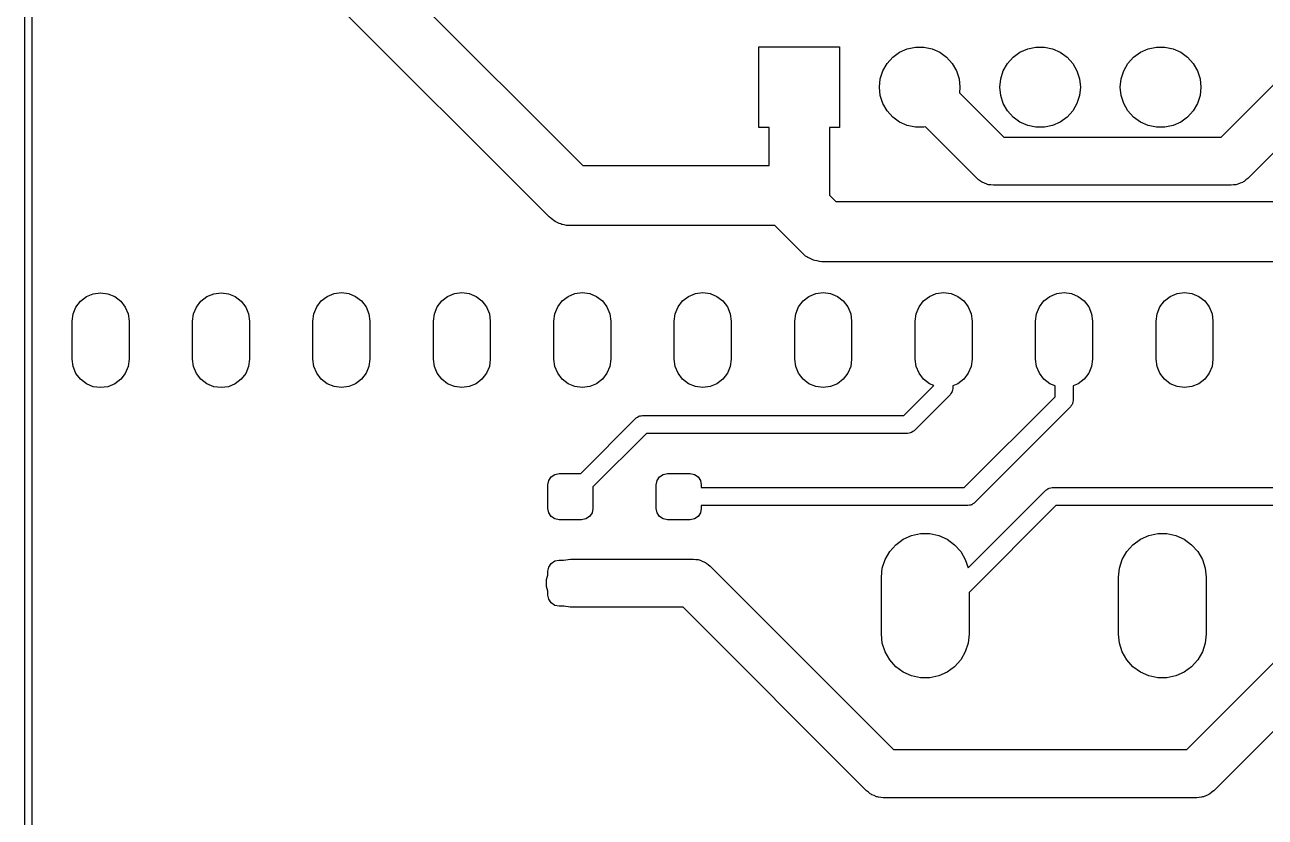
# Model space of a CAD drawing. Extents: x 1 to 4.69, y -4.28 to -0.99.
# Drawn here: x 0.997 to 2.027, y -3.056 to -2.398 of the extents above; entities that cross this region are included whole.
import ezdxf

# ---------------------------------------------------------------- set-up
doc = ezdxf.new("R2010")
doc.units = 0
doc.header["$MEASUREMENT"] = 0
doc.layers.add('BLACK', color=7, linetype='CONTINUOUS')

msp = doc.modelspace()

# ---------------------------------------------------------------- linework, layer by layer
at = {"layer": 'BLACK', "linetype": 'CONTINUOUS'}
for p, q in [((0.99705, -4.273), (0.99705, -1)), ((1.00295, -1.00295), (1.00295, -4.27005)), ((1.26158, -2.31623), (1.46036, -2.515)), ((1.43232, -2.55768), (1.2189, -2.34426)), ((1.60654, -2.48346), (1.60654, -2.41654)), ((1.60654, -2.41654), (1.67346, -2.41654)), ((1.67346, -2.41654), (1.67346, -2.48346)), ((1.72327, -2.42102), (1.72966, -2.41817)), ((1.72966, -2.41817), (1.7365, -2.41672)), ((1.7365, -2.41672), (1.7435, -2.41672)), ((1.7435, -2.41672), (1.75034, -2.41817)), ((1.75034, -2.41817), (1.75673, -2.42102)), ((1.82327, -2.42102), (1.82966, -2.41817)), ((1.82966, -2.41817), (1.8365, -2.41672)), ((1.8365, -2.41672), (1.8435, -2.41672)), ((1.8435, -2.41672), (1.85034, -2.41817)), ((1.85034, -2.41817), (1.85673, -2.42102)), ((1.92327, -2.42102), (1.92966, -2.41817)), ((1.92966, -2.41817), (1.9365, -2.41672)), ((1.9365, -2.41672), (1.9435, -2.41672)), ((1.9435, -2.41672), (1.95034, -2.41817)), ((1.95034, -2.41817), (1.95673, -2.42102)), ((1.71293, -2.43033), (1.71761, -2.42513)), ((1.71761, -2.42513), (1.72327, -2.42102)), ((1.75673, -2.42102), (1.76239, -2.42513)), ((1.76239, -2.42513), (1.76707, -2.43033)), ((1.81293, -2.43033), (1.81761, -2.42513)), ((1.81761, -2.42513), (1.82327, -2.42102)), ((1.85673, -2.42102), (1.86239, -2.42513)), ((1.86239, -2.42513), (1.86707, -2.43033)), ((1.91293, -2.43033), (1.91761, -2.42513)), ((1.91761, -2.42513), (1.92327, -2.42102)), ((1.95673, -2.42102), (1.96239, -2.42513)), ((1.96239, -2.42513), (1.96707, -2.43033)), ((1.70727, -2.44304), (1.70943, -2.43639)), ((1.70943, -2.43639), (1.71293, -2.43033)), ((1.76707, -2.43033), (1.77057, -2.43639)), ((1.77057, -2.43639), (1.77273, -2.44304)), ((1.80727, -2.44304), (1.80943, -2.43639)), ((1.80943, -2.43639), (1.81293, -2.43033)), ((1.86707, -2.43033), (1.87057, -2.43639)), ((1.87057, -2.43639), (1.87273, -2.44304)), ((1.90727, -2.44304), (1.90943, -2.43639)), ((1.90943, -2.43639), (1.91293, -2.43033)), ((1.96707, -2.43033), (1.97057, -2.43639)), ((1.97057, -2.43639), (1.97273, -2.44304)), ((1.99025, -2.49146), (2.04586, -2.43586)), ((1.70654, -2.45), (1.70727, -2.44304)), ((1.70727, -2.45696), (1.70654, -2.45)), ((1.77273, -2.44304), (1.77346, -2.45)), ((1.77346, -2.45), (1.77297, -2.45469)), ((1.80654, -2.45), (1.80727, -2.44304)), ((1.80727, -2.45696), (1.80654, -2.45)), ((1.87273, -2.44304), (1.87346, -2.45)), ((1.87346, -2.45), (1.87273, -2.45696)), ((1.90654, -2.45), (1.90727, -2.44304)), ((1.90727, -2.45696), (1.90654, -2.45)), ((1.97273, -2.44304), (1.97346, -2.45)), ((1.97346, -2.45), (1.97273, -2.45696)), ((1.70943, -2.46361), (1.70727, -2.45696)), ((1.77297, -2.45469), (1.80975, -2.49146)), ((1.80943, -2.46361), (1.80727, -2.45696)), ((1.87273, -2.45696), (1.87057, -2.46361)), ((1.90943, -2.46361), (1.90727, -2.45696)), ((1.97273, -2.45696), (1.97057, -2.46361)), ((1.71293, -2.46967), (1.70943, -2.46361)), ((1.71761, -2.47487), (1.71293, -2.46967)), ((1.81293, -2.46967), (1.80943, -2.46361)), ((1.81761, -2.47487), (1.81293, -2.46967)), ((1.86707, -2.46967), (1.86239, -2.47487)), ((1.87057, -2.46361), (1.86707, -2.46967)), ((1.91293, -2.46967), (1.90943, -2.46361)), ((1.91761, -2.47487), (1.91293, -2.46967)), ((1.96707, -2.46967), (1.96239, -2.47487)), ((1.97057, -2.46361), (1.96707, -2.46967)), ((2.06828, -2.47), (2.01268, -2.52561)), ((1.72327, -2.47898), (1.71761, -2.47487)), ((1.72966, -2.48183), (1.72327, -2.47898)), ((1.82327, -2.47898), (1.81761, -2.47487)), ((1.82966, -2.48183), (1.82327, -2.47898)), ((1.85673, -2.47898), (1.85034, -2.48183)), ((1.86239, -2.47487), (1.85673, -2.47898)), ((1.92327, -2.47898), (1.91761, -2.47487)), ((1.92966, -2.48183), (1.92327, -2.47898)), ((1.95673, -2.47898), (1.95034, -2.48183)), ((1.96239, -2.47487), (1.95673, -2.47898)), ((1.615, -2.48346), (1.60654, -2.48346)), ((1.615, -2.515), (1.615, -2.48346)), ((1.67346, -2.48346), (1.665, -2.48346)), ((1.665, -2.48346), (1.665, -2.53964)), ((1.7365, -2.48328), (1.72966, -2.48183)), ((1.7435, -2.48328), (1.7365, -2.48328)), ((1.74473, -2.48302), (1.7435, -2.48328)), ((1.78732, -2.52561), (1.74473, -2.48302)), ((1.80975, -2.49146), (1.99025, -2.49146)), ((1.8365, -2.48328), (1.82966, -2.48183)), ((1.8435, -2.48328), (1.8365, -2.48328)), ((1.85034, -2.48183), (1.8435, -2.48328)), ((1.9365, -2.48328), (1.92966, -2.48183)), ((1.9435, -2.48328), (1.9365, -2.48328)), ((1.95034, -2.48183), (1.9435, -2.48328)), ((1.46036, -2.515), (1.615, -2.515)), ((1.78895, -2.52683), (1.78732, -2.52561)), ((1.79048, -2.52818), (1.78895, -2.52683)), ((1.79121, -2.52852), (1.79048, -2.52818)), ((1.79186, -2.52901), (1.79121, -2.52852)), ((1.79377, -2.52972), (1.79186, -2.52901)), ((1.79562, -2.53059), (1.79377, -2.52972)), ((1.79641, -2.53071), (1.79562, -2.53059)), ((1.79717, -2.531), (1.79641, -2.53071)), ((1.7992, -2.53115), (1.79717, -2.531)), ((1.80122, -2.53146), (1.7992, -2.53115)), ((1.80146, -2.53146), (1.80122, -2.53146)), ((1.99854, -2.53146), (1.80146, -2.53146)), ((2.00056, -2.53118), (1.99854, -2.53146)), ((2.00259, -2.53105), (2.00056, -2.53118)), ((2.00335, -2.53078), (2.00259, -2.53105)), ((2.00415, -2.53066), (2.00335, -2.53078)), ((2.00601, -2.52982), (2.00415, -2.53066)), ((2.00792, -2.52912), (2.00601, -2.52982)), ((2.00858, -2.52865), (2.00792, -2.52912)), ((2.00931, -2.52831), (2.00858, -2.52865)), ((2.01086, -2.52698), (2.00931, -2.52831)), ((2.0125, -2.52578), (2.01086, -2.52698)), ((2.01268, -2.52561), (2.0125, -2.52578)), ((1.665, -2.53964), (1.67036, -2.545)), ((1.67036, -2.545), (2.095, -2.545)), ((1.43387, -2.55888), (1.43232, -2.55768)), ((1.43531, -2.56023), (1.43387, -2.55888)), ((1.43634, -2.56079), (1.43531, -2.56023)), ((1.43727, -2.56152), (1.43634, -2.56079)), ((1.43908, -2.5623), (1.43727, -2.56152)), ((1.4408, -2.56324), (1.43908, -2.5623)), ((1.44194, -2.56354), (1.4408, -2.56324)), ((1.44303, -2.56401), (1.44194, -2.56354)), ((1.44496, -2.56431), (1.44303, -2.56401)), ((1.44687, -2.5648), (1.44496, -2.56431)), ((1.44883, -2.56493), (1.44687, -2.5648)), ((1.44921, -2.56499), (1.44883, -2.56493)), ((1.44945, -2.56497), (1.44921, -2.56499)), ((1.45, -2.565), (1.44945, -2.56497)), ((1.61964, -2.565), (1.45, -2.565)), ((1.64232, -2.58768), (1.61964, -2.565)), ((1.64387, -2.58888), (1.64232, -2.58768)), ((1.64531, -2.59023), (1.64387, -2.58888)), ((1.64634, -2.59079), (1.64531, -2.59023)), ((1.64727, -2.59152), (1.64634, -2.59079)), ((1.64908, -2.5923), (1.64727, -2.59152)), ((1.6508, -2.59324), (1.64908, -2.5923)), ((1.65194, -2.59354), (1.6508, -2.59324)), ((1.65303, -2.59401), (1.65194, -2.59354)), ((1.65496, -2.59431), (1.65303, -2.59401)), ((1.65687, -2.5948), (1.65496, -2.59431)), ((1.65883, -2.59493), (1.65687, -2.5948)), ((1.65921, -2.59499), (1.65883, -2.59493)), ((1.65945, -2.59497), (1.65921, -2.59499)), ((1.66, -2.595), (1.65945, -2.59497)), ((2.23489, -2.595), (1.66, -2.595)), ((1.0433, -2.62769), (1.04819, -2.62394)), ((1.04819, -2.62394), (1.05389, -2.62158)), ((1.05389, -2.62158), (1.06, -2.62077)), ((1.06, -2.62077), (1.06611, -2.62158)), ((1.06611, -2.62158), (1.07181, -2.62394)), ((1.07181, -2.62394), (1.0767, -2.62769)), ((1.1433, -2.62769), (1.14819, -2.62394)), ((1.14819, -2.62394), (1.15389, -2.62158)), ((1.15389, -2.62158), (1.16, -2.62077)), ((1.16, -2.62077), (1.16611, -2.62158)), ((1.16611, -2.62158), (1.17181, -2.62394)), ((1.17181, -2.62394), (1.1767, -2.62769)), ((1.24319, -2.62755), (1.24808, -2.62379)), ((1.24808, -2.62379), (1.25378, -2.62143)), ((1.25378, -2.62143), (1.25989, -2.62063)), ((1.25989, -2.62063), (1.26601, -2.62143)), ((1.26601, -2.62143), (1.2717, -2.62379)), ((1.2717, -2.62379), (1.2766, -2.62755)), ((1.34319, -2.62755), (1.34808, -2.62379)), ((1.34808, -2.62379), (1.35378, -2.62143)), ((1.35378, -2.62143), (1.35989, -2.62063)), ((1.35989, -2.62063), (1.36601, -2.62143)), ((1.36601, -2.62143), (1.3717, -2.62379)), ((1.3717, -2.62379), (1.3766, -2.62755)), ((1.44319, -2.62755), (1.44808, -2.62379)), ((1.44808, -2.62379), (1.45378, -2.62143)), ((1.45378, -2.62143), (1.45989, -2.62063)), ((1.45989, -2.62063), (1.46601, -2.62143)), ((1.46601, -2.62143), (1.4717, -2.62379)), ((1.4717, -2.62379), (1.4766, -2.62755)), ((1.54319, -2.62755), (1.54808, -2.62379)), ((1.54808, -2.62379), (1.55378, -2.62143)), ((1.55378, -2.62143), (1.55989, -2.62063)), ((1.55989, -2.62063), (1.56601, -2.62143)), ((1.56601, -2.62143), (1.5717, -2.62379)), ((1.5717, -2.62379), (1.5766, -2.62755)), ((1.64319, -2.62755), (1.64808, -2.62379)), ((1.64808, -2.62379), (1.65378, -2.62143)), ((1.65378, -2.62143), (1.65989, -2.62063)), ((1.65989, -2.62063), (1.66601, -2.62143)), ((1.66601, -2.62143), (1.6717, -2.62379)), ((1.6717, -2.62379), (1.6766, -2.62755)), ((1.74319, -2.62755), (1.74808, -2.62379)), ((1.74808, -2.62379), (1.75378, -2.62143)), ((1.75378, -2.62143), (1.75989, -2.62063)), ((1.75989, -2.62063), (1.76601, -2.62143)), ((1.76601, -2.62143), (1.7717, -2.62379)), ((1.7717, -2.62379), (1.7766, -2.62755)), ((1.84319, -2.62755), (1.84808, -2.62379)), ((1.84808, -2.62379), (1.85378, -2.62143)), ((1.85378, -2.62143), (1.85989, -2.62063)), ((1.85989, -2.62063), (1.86601, -2.62143)), ((1.86601, -2.62143), (1.8717, -2.62379)), ((1.8717, -2.62379), (1.8766, -2.62755)), ((1.94319, -2.62755), (1.94808, -2.62379)), ((1.94808, -2.62379), (1.95378, -2.62143)), ((1.95378, -2.62143), (1.95989, -2.62063)), ((1.95989, -2.62063), (1.96601, -2.62143)), ((1.96601, -2.62143), (1.9717, -2.62379)), ((1.9717, -2.62379), (1.9766, -2.62755)), ((1.03718, -2.63828), (1.03954, -2.63259)), ((1.03954, -2.63259), (1.0433, -2.62769)), ((1.0767, -2.62769), (1.08046, -2.63259)), ((1.08046, -2.63259), (1.08282, -2.63828)), ((1.13718, -2.63828), (1.13954, -2.63259)), ((1.13954, -2.63259), (1.1433, -2.62769)), ((1.1767, -2.62769), (1.18046, -2.63259)), ((1.18046, -2.63259), (1.18282, -2.63828)), ((1.23708, -2.63814), (1.23944, -2.63244)), ((1.23944, -2.63244), (1.24319, -2.62755)), ((1.2766, -2.62755), (1.28035, -2.63244)), ((1.28035, -2.63244), (1.28271, -2.63814)), ((1.33708, -2.63814), (1.33944, -2.63244)), ((1.33944, -2.63244), (1.34319, -2.62755)), ((1.3766, -2.62755), (1.38035, -2.63244)), ((1.38035, -2.63244), (1.38271, -2.63814)), ((1.43708, -2.63814), (1.43944, -2.63244)), ((1.43944, -2.63244), (1.44319, -2.62755)), ((1.4766, -2.62755), (1.48035, -2.63244)), ((1.48035, -2.63244), (1.48271, -2.63814)), ((1.53708, -2.63814), (1.53944, -2.63244)), ((1.53944, -2.63244), (1.54319, -2.62755)), ((1.5766, -2.62755), (1.58035, -2.63244)), ((1.58035, -2.63244), (1.58271, -2.63814)), ((1.63708, -2.63814), (1.63944, -2.63244)), ((1.63944, -2.63244), (1.64319, -2.62755)), ((1.6766, -2.62755), (1.68035, -2.63244)), ((1.68035, -2.63244), (1.68271, -2.63814)), ((1.73708, -2.63814), (1.73944, -2.63244)), ((1.73944, -2.63244), (1.74319, -2.62755)), ((1.7766, -2.62755), (1.78035, -2.63244)), ((1.78035, -2.63244), (1.78271, -2.63814)), ((1.83708, -2.63814), (1.83944, -2.63244)), ((1.83944, -2.63244), (1.84319, -2.62755)), ((1.8766, -2.62755), (1.88035, -2.63244)), ((1.88035, -2.63244), (1.88271, -2.63814)), ((1.93708, -2.63814), (1.93944, -2.63244)), ((1.93944, -2.63244), (1.94319, -2.62755)), ((1.9766, -2.62755), (1.98035, -2.63244)), ((1.98035, -2.63244), (1.98271, -2.63814)), ((1.03638, -2.6444), (1.03718, -2.63828)), ((1.03638, -2.67589), (1.03638, -2.6444)), ((1.08282, -2.63828), (1.08362, -2.6444)), ((1.08362, -2.6444), (1.08362, -2.67589)), ((1.13638, -2.6444), (1.13718, -2.63828)), ((1.13638, -2.67589), (1.13638, -2.6444)), ((1.18282, -2.63828), (1.18362, -2.6444)), ((1.18362, -2.6444), (1.18362, -2.67589)), ((1.23627, -2.64425), (1.23708, -2.63814)), ((1.23627, -2.67575), (1.23627, -2.64425)), ((1.28271, -2.63814), (1.28351, -2.64425)), ((1.28351, -2.64425), (1.28351, -2.67575)), ((1.33627, -2.64425), (1.33708, -2.63814)), ((1.33627, -2.67575), (1.33627, -2.64425)), ((1.38271, -2.63814), (1.38351, -2.64425)), ((1.38351, -2.64425), (1.38351, -2.67575)), ((1.43627, -2.64425), (1.43708, -2.63814)), ((1.43627, -2.67575), (1.43627, -2.64425)), ((1.48271, -2.63814), (1.48351, -2.64425)), ((1.48351, -2.64425), (1.48351, -2.67575)), ((1.53627, -2.64425), (1.53708, -2.63814)), ((1.53627, -2.67575), (1.53627, -2.64425)), ((1.58271, -2.63814), (1.58351, -2.64425)), ((1.58351, -2.64425), (1.58351, -2.67575)), ((1.63627, -2.64425), (1.63708, -2.63814)), ((1.63627, -2.67575), (1.63627, -2.64425)), ((1.68271, -2.63814), (1.68351, -2.64425)), ((1.68351, -2.64425), (1.68351, -2.67575)), ((1.73627, -2.64425), (1.73708, -2.63814)), ((1.73627, -2.67575), (1.73627, -2.64425)), ((1.78271, -2.63814), (1.78351, -2.64425)), ((1.78351, -2.64425), (1.78351, -2.67575)), ((1.83627, -2.64425), (1.83708, -2.63814)), ((1.83627, -2.67575), (1.83627, -2.64425)), ((1.88271, -2.63814), (1.88351, -2.64425)), ((1.88351, -2.64425), (1.88351, -2.67575)), ((1.93627, -2.64425), (1.93708, -2.63814)), ((1.93627, -2.67575), (1.93627, -2.64425)), ((1.98271, -2.63814), (1.98351, -2.64425)), ((1.98351, -2.64425), (1.98351, -2.67575)), ((1.03718, -2.68201), (1.03638, -2.67589)), ((1.08362, -2.67589), (1.08282, -2.68201)), ((1.13718, -2.68201), (1.13638, -2.67589)), ((1.18362, -2.67589), (1.18282, -2.68201)), ((1.23708, -2.68186), (1.23627, -2.67575)), ((1.28351, -2.67575), (1.28271, -2.68186)), ((1.33708, -2.68186), (1.33627, -2.67575)), ((1.38351, -2.67575), (1.38271, -2.68186)), ((1.43708, -2.68186), (1.43627, -2.67575)), ((1.48351, -2.67575), (1.48271, -2.68186)), ((1.53708, -2.68186), (1.53627, -2.67575)), ((1.58351, -2.67575), (1.58271, -2.68186)), ((1.63708, -2.68186), (1.63627, -2.67575)), ((1.68351, -2.67575), (1.68271, -2.68186)), ((1.73708, -2.68186), (1.73627, -2.67575)), ((1.78351, -2.67575), (1.78271, -2.68186)), ((1.83708, -2.68186), (1.83627, -2.67575)), ((1.88351, -2.67575), (1.88271, -2.68186)), ((1.93708, -2.68186), (1.93627, -2.67575)), ((1.98351, -2.67575), (1.98271, -2.68186)), ((1.03954, -2.6877), (1.03718, -2.68201)), ((1.0433, -2.6926), (1.03954, -2.6877)), ((1.08046, -2.6877), (1.0767, -2.6926)), ((1.08282, -2.68201), (1.08046, -2.6877)), ((1.13954, -2.6877), (1.13718, -2.68201)), ((1.1433, -2.6926), (1.13954, -2.6877)), ((1.18046, -2.6877), (1.1767, -2.6926)), ((1.18282, -2.68201), (1.18046, -2.6877)), ((1.23944, -2.68756), (1.23708, -2.68186)), ((1.24319, -2.69245), (1.23944, -2.68756)), ((1.28035, -2.68756), (1.2766, -2.69245)), ((1.28271, -2.68186), (1.28035, -2.68756)), ((1.33944, -2.68756), (1.33708, -2.68186)), ((1.34319, -2.69245), (1.33944, -2.68756)), ((1.38035, -2.68756), (1.3766, -2.69245)), ((1.38271, -2.68186), (1.38035, -2.68756)), ((1.43944, -2.68756), (1.43708, -2.68186)), ((1.44319, -2.69245), (1.43944, -2.68756)), ((1.48035, -2.68756), (1.4766, -2.69245)), ((1.48271, -2.68186), (1.48035, -2.68756)), ((1.53944, -2.68756), (1.53708, -2.68186)), ((1.54319, -2.69245), (1.53944, -2.68756)), ((1.58035, -2.68756), (1.5766, -2.69245)), ((1.58271, -2.68186), (1.58035, -2.68756)), ((1.63944, -2.68756), (1.63708, -2.68186)), ((1.64319, -2.69245), (1.63944, -2.68756)), ((1.68035, -2.68756), (1.6766, -2.69245)), ((1.68271, -2.68186), (1.68035, -2.68756)), ((1.73944, -2.68756), (1.73708, -2.68186)), ((1.74319, -2.69245), (1.73944, -2.68756)), ((1.78035, -2.68756), (1.7766, -2.69245)), ((1.78271, -2.68186), (1.78035, -2.68756)), ((1.83944, -2.68756), (1.83708, -2.68186)), ((1.84319, -2.69245), (1.83944, -2.68756)), ((1.88035, -2.68756), (1.8766, -2.69245)), ((1.88271, -2.68186), (1.88035, -2.68756)), ((1.93944, -2.68756), (1.93708, -2.68186)), ((1.94319, -2.69245), (1.93944, -2.68756)), ((1.98035, -2.68756), (1.9766, -2.69245)), ((1.98271, -2.68186), (1.98035, -2.68756)), ((1.04819, -2.69635), (1.0433, -2.6926)), ((1.05389, -2.69871), (1.04819, -2.69635)), ((1.07181, -2.69635), (1.06611, -2.69871)), ((1.0767, -2.6926), (1.07181, -2.69635)), ((1.14819, -2.69635), (1.1433, -2.6926)), ((1.15389, -2.69871), (1.14819, -2.69635)), ((1.17181, -2.69635), (1.16611, -2.69871)), ((1.1767, -2.6926), (1.17181, -2.69635)), ((1.24808, -2.69621), (1.24319, -2.69245)), ((1.25378, -2.69857), (1.24808, -2.69621)), ((1.2717, -2.69621), (1.26601, -2.69857)), ((1.2766, -2.69245), (1.2717, -2.69621)), ((1.34808, -2.69621), (1.34319, -2.69245)), ((1.35378, -2.69857), (1.34808, -2.69621)), ((1.3717, -2.69621), (1.36601, -2.69857)), ((1.3766, -2.69245), (1.3717, -2.69621)), ((1.44808, -2.69621), (1.44319, -2.69245)), ((1.45378, -2.69857), (1.44808, -2.69621)), ((1.4717, -2.69621), (1.46601, -2.69857)), ((1.4766, -2.69245), (1.4717, -2.69621)), ((1.54808, -2.69621), (1.54319, -2.69245)), ((1.55378, -2.69857), (1.54808, -2.69621)), ((1.5717, -2.69621), (1.56601, -2.69857)), ((1.5766, -2.69245), (1.5717, -2.69621)), ((1.64808, -2.69621), (1.64319, -2.69245)), ((1.65378, -2.69857), (1.64808, -2.69621)), ((1.6717, -2.69621), (1.66601, -2.69857)), ((1.6766, -2.69245), (1.6717, -2.69621)), ((1.72689, -2.7225), (1.75169, -2.6977)), ((1.74808, -2.69621), (1.74319, -2.69245)), ((1.75169, -2.6977), (1.74808, -2.69621)), ((1.7717, -2.69621), (1.76739, -2.69799)), ((1.76739, -2.69799), (1.76739, -2.70012)), ((1.7766, -2.69245), (1.7717, -2.69621)), ((1.84808, -2.69621), (1.84319, -2.69245)), ((1.85239, -2.69799), (1.84808, -2.69621)), ((1.85239, -2.707), (1.85239, -2.69799)), ((1.8717, -2.69621), (1.86739, -2.69799)), ((1.86739, -2.69799), (1.86739, -2.71012)), ((1.8766, -2.69245), (1.8717, -2.69621)), ((1.94808, -2.69621), (1.94319, -2.69245)), ((1.95378, -2.69857), (1.94808, -2.69621)), ((1.9717, -2.69621), (1.96601, -2.69857)), ((1.9766, -2.69245), (1.9717, -2.69621)), ((1.06, -2.69951), (1.05389, -2.69871)), ((1.06611, -2.69871), (1.06, -2.69951)), ((1.16, -2.69951), (1.15389, -2.69871)), ((1.16611, -2.69871), (1.16, -2.69951)), ((1.25989, -2.69937), (1.25378, -2.69857)), ((1.26601, -2.69857), (1.25989, -2.69937)), ((1.35989, -2.69937), (1.35378, -2.69857)), ((1.36601, -2.69857), (1.35989, -2.69937)), ((1.45989, -2.69937), (1.45378, -2.69857)), ((1.46601, -2.69857), (1.45989, -2.69937)), ((1.55989, -2.69937), (1.55378, -2.69857)), ((1.56601, -2.69857), (1.55989, -2.69937)), ((1.65989, -2.69937), (1.65378, -2.69857)), ((1.66601, -2.69857), (1.65989, -2.69937)), ((1.7652, -2.70541), (1.73529, -2.73531)), ((1.76586, -2.70435), (1.7652, -2.70541)), ((1.76665, -2.70337), (1.76586, -2.70435)), ((1.76674, -2.70295), (1.76665, -2.70337)), ((1.76697, -2.70259), (1.76674, -2.70295)), ((1.76711, -2.70134), (1.76697, -2.70259)), ((1.76739, -2.70012), (1.76711, -2.70134)), ((1.77689, -2.7825), (1.85239, -2.707)), ((1.95989, -2.69937), (1.95378, -2.69857)), ((1.96601, -2.69857), (1.95989, -2.69937)), ((1.8652, -2.71541), (1.78529, -2.79531)), ((1.86586, -2.71435), (1.8652, -2.71541)), ((1.86665, -2.71337), (1.86586, -2.71435)), ((1.86674, -2.71295), (1.86665, -2.71337)), ((1.86697, -2.71259), (1.86674, -2.71295)), ((1.86711, -2.71134), (1.86697, -2.71259)), ((1.86739, -2.71012), (1.86711, -2.71134)), ((1.45859, -2.77081), (1.50471, -2.72469)), ((1.50471, -2.72469), (1.50577, -2.72402)), ((1.50577, -2.72402), (1.50675, -2.72324)), ((1.50675, -2.72324), (1.50717, -2.72315)), ((1.50717, -2.72315), (1.50753, -2.72292)), ((1.50753, -2.72292), (1.50878, -2.72278)), ((1.50878, -2.72278), (1.51, -2.7225)), ((1.51, -2.7225), (1.72689, -2.7225)), ((1.51311, -2.7375), (1.4687, -2.78191)), ((1.73, -2.7375), (1.51311, -2.7375)), ((1.73122, -2.73722), (1.73, -2.7375)), ((1.73247, -2.73708), (1.73122, -2.73722)), ((1.73283, -2.73685), (1.73247, -2.73708)), ((1.73325, -2.73676), (1.73283, -2.73685)), ((1.73423, -2.73598), (1.73325, -2.73676)), ((1.73529, -2.73531), (1.73423, -2.73598)), ((1.4313, -2.78016), (1.43201, -2.77658)), ((1.4313, -2.79984), (1.4313, -2.78016)), ((1.43201, -2.77658), (1.43404, -2.77355)), ((1.43404, -2.77355), (1.43707, -2.77152)), ((1.43707, -2.77152), (1.44065, -2.77081)), ((1.44065, -2.77081), (1.45859, -2.77081)), ((1.5213, -2.78016), (1.52201, -2.77658)), ((1.5213, -2.79984), (1.5213, -2.78016)), ((1.52201, -2.77658), (1.52404, -2.77355)), ((1.52404, -2.77355), (1.52707, -2.77152)), ((1.52707, -2.77152), (1.53065, -2.77081)), ((1.53065, -2.77081), (1.54935, -2.77081)), ((1.54935, -2.77081), (1.55293, -2.77152)), ((1.55293, -2.77152), (1.55596, -2.77355)), ((1.55596, -2.77355), (1.55799, -2.77658)), ((1.55799, -2.77658), (1.5587, -2.78016)), ((1.5587, -2.78016), (1.5587, -2.7825)), ((1.4687, -2.78191), (1.4687, -2.79984)), ((1.5587, -2.7825), (1.77689, -2.7825)), ((1.78015, -2.84924), (1.84471, -2.78469)), ((1.84471, -2.78469), (1.84577, -2.78402)), ((1.84577, -2.78402), (1.84675, -2.78324)), ((1.84675, -2.78324), (1.84717, -2.78315)), ((1.84717, -2.78315), (1.84753, -2.78292)), ((1.84753, -2.78292), (1.84878, -2.78278)), ((1.84878, -2.78278), (1.85, -2.7825)), ((1.85, -2.7825), (2.05239, -2.7825)), ((1.43201, -2.80342), (1.4313, -2.79984)), ((1.4687, -2.79984), (1.46799, -2.80342)), ((1.52201, -2.80342), (1.5213, -2.79984)), ((1.5587, -2.79984), (1.55799, -2.80342)), ((1.78, -2.7975), (1.5587, -2.7975)), ((1.5587, -2.7975), (1.5587, -2.79984)), ((1.78122, -2.79722), (1.78, -2.7975)), ((1.85311, -2.7975), (1.78099, -2.86961)), ((1.78247, -2.79708), (1.78122, -2.79722)), ((1.78283, -2.79685), (1.78247, -2.79708)), ((1.78325, -2.79676), (1.78283, -2.79685)), ((1.78423, -2.79598), (1.78325, -2.79676)), ((1.78529, -2.79531), (1.78423, -2.79598)), ((2.1413, -2.7975), (1.85311, -2.7975)), ((1.43404, -2.80645), (1.43201, -2.80342)), ((1.43707, -2.80848), (1.43404, -2.80645)), ((1.44065, -2.80919), (1.43707, -2.80848)), ((1.45935, -2.80919), (1.44065, -2.80919)), ((1.46293, -2.80848), (1.45935, -2.80919)), ((1.46596, -2.80645), (1.46293, -2.80848)), ((1.46799, -2.80342), (1.46596, -2.80645)), ((1.52404, -2.80645), (1.52201, -2.80342)), ((1.52707, -2.80848), (1.52404, -2.80645)), ((1.53065, -2.80919), (1.52707, -2.80848)), ((1.54935, -2.80919), (1.53065, -2.80919)), ((1.55293, -2.80848), (1.54935, -2.80919)), ((1.55596, -2.80645), (1.55293, -2.80848)), ((1.55799, -2.80342), (1.55596, -2.80645)), ((1.73332, -2.82233), (1.74077, -2.82074)), ((1.74077, -2.82074), (1.74838, -2.82074)), ((1.74838, -2.82074), (1.75583, -2.82233)), ((1.93017, -2.82233), (1.93762, -2.82074)), ((1.93762, -2.82074), (1.94523, -2.82074)), ((1.94523, -2.82074), (1.95268, -2.82233)), ((1.71511, -2.83556), (1.72021, -2.8299)), ((1.72021, -2.8299), (1.72637, -2.82542)), ((1.72637, -2.82542), (1.73332, -2.82233)), ((1.75583, -2.82233), (1.76278, -2.82542)), ((1.76278, -2.82542), (1.76894, -2.8299)), ((1.76894, -2.8299), (1.77404, -2.83556)), ((1.91196, -2.83556), (1.91706, -2.8299)), ((1.91706, -2.8299), (1.92322, -2.82542)), ((1.92322, -2.82542), (1.93017, -2.82233)), ((1.95268, -2.82233), (1.95963, -2.82542)), ((1.95963, -2.82542), (1.96579, -2.8299)), ((1.96579, -2.8299), (1.97089, -2.83556)), ((1.44439, -2.84265), (1.45, -2.84185)), ((1.45, -2.84185), (1.55185, -2.84185)), ((1.55185, -2.84185), (1.55209, -2.84185)), ((1.55209, -2.84185), (1.55411, -2.84217)), ((1.55411, -2.84217), (1.55615, -2.84232)), ((1.70895, -2.84939), (1.71131, -2.84215)), ((1.71131, -2.84215), (1.71511, -2.83556)), ((1.77404, -2.83556), (1.77784, -2.84215)), ((1.77784, -2.84215), (1.78015, -2.84924)), ((1.9058, -2.84939), (1.90816, -2.84215)), ((1.90816, -2.84215), (1.91196, -2.83556)), ((1.97089, -2.83556), (1.97469, -2.84215)), ((1.97469, -2.84215), (1.97705, -2.84939)), ((1.4313, -2.85201), (1.43201, -2.84843)), ((1.4313, -2.85528), (1.4313, -2.85201)), ((1.43201, -2.84843), (1.43404, -2.8454)), ((1.43404, -2.8454), (1.43707, -2.84337)), ((1.43707, -2.84337), (1.44065, -2.84266)), ((1.44065, -2.84266), (1.44438, -2.84266)), ((1.44438, -2.84266), (1.44439, -2.84265)), ((1.55615, -2.84232), (1.5569, -2.8426)), ((1.5569, -2.8426), (1.5577, -2.84272)), ((1.5577, -2.84272), (1.55954, -2.84359)), ((1.55954, -2.84359), (1.56145, -2.84431)), ((1.56145, -2.84431), (1.5621, -2.84479)), ((1.5621, -2.84479), (1.56283, -2.84513)), ((1.56283, -2.84513), (1.56436, -2.84648)), ((1.56436, -2.84648), (1.56599, -2.84771)), ((1.56599, -2.84771), (1.71828, -3)), ((1.70816, -2.85696), (1.70895, -2.84939)), ((1.90501, -2.85696), (1.9058, -2.84939)), ((1.96172, -3), (2.11401, -2.84771)), ((1.97705, -2.84939), (1.97784, -2.85696)), ((1.43019, -2.86456), (1.43022, -2.85889)), ((1.43022, -2.85889), (1.4313, -2.85528)), ((1.70816, -2.90413), (1.70816, -2.85696)), ((1.90501, -2.90413), (1.90501, -2.85696)), ((1.97784, -2.85696), (1.97784, -2.90413)), ((1.4313, -2.86846), (1.43019, -2.86456)), ((1.4313, -2.87169), (1.4313, -2.86846)), ((1.43201, -2.87527), (1.4313, -2.87169)), ((1.78099, -2.86961), (1.78099, -2.90413)), ((1.43404, -2.8783), (1.43201, -2.87527)), ((1.43707, -2.88033), (1.43404, -2.8783)), ((1.44065, -2.88104), (1.43707, -2.88033)), ((1.44458, -2.88104), (1.44065, -2.88104)), ((1.44976, -2.88185), (1.44458, -2.88104)), ((1.45, -2.88185), (1.44976, -2.88185)), ((1.54357, -2.88185), (1.45, -2.88185)), ((1.69586, -3.03414), (1.54357, -2.88185)), ((2.13643, -2.88185), (1.98414, -3.03414)), ((1.70895, -2.9117), (1.70816, -2.90413)), ((1.71131, -2.91894), (1.70895, -2.9117)), ((1.7802, -2.9117), (1.77784, -2.91894)), ((1.78099, -2.90413), (1.7802, -2.9117)), ((1.9058, -2.9117), (1.90501, -2.90413)), ((1.90816, -2.91894), (1.9058, -2.9117)), ((1.97705, -2.9117), (1.97469, -2.91894)), ((1.97784, -2.90413), (1.97705, -2.9117)), ((1.71511, -2.92553), (1.71131, -2.91894)), ((1.77784, -2.91894), (1.77404, -2.92553)), ((1.91196, -2.92553), (1.90816, -2.91894)), ((1.97469, -2.91894), (1.97089, -2.92553)), ((1.72021, -2.93119), (1.71511, -2.92553)), ((1.72637, -2.93566), (1.72021, -2.93119)), ((1.76894, -2.93119), (1.76278, -2.93566)), ((1.77404, -2.92553), (1.76894, -2.93119)), ((1.91706, -2.93119), (1.91196, -2.92553)), ((1.92322, -2.93566), (1.91706, -2.93119)), ((1.96579, -2.93119), (1.95963, -2.93566)), ((1.97089, -2.92553), (1.96579, -2.93119)), ((1.73332, -2.93876), (1.72637, -2.93566)), ((1.74077, -2.94034), (1.73332, -2.93876)), ((1.74838, -2.94034), (1.74077, -2.94034)), ((1.75583, -2.93876), (1.74838, -2.94034)), ((1.76278, -2.93566), (1.75583, -2.93876)), ((1.93017, -2.93876), (1.92322, -2.93566)), ((1.93762, -2.94034), (1.93017, -2.93876)), ((1.94523, -2.94034), (1.93762, -2.94034)), ((1.95268, -2.93876), (1.94523, -2.94034)), ((1.95963, -2.93566), (1.95268, -2.93876)), ((1.71828, -3), (1.96172, -3)), ((1.69749, -3.03537), (1.69586, -3.03414)), ((1.69902, -3.03672), (1.69749, -3.03537)), ((1.69975, -3.03706), (1.69902, -3.03672)), ((1.7004, -3.03754), (1.69975, -3.03706)), ((1.70231, -3.03826), (1.7004, -3.03754)), ((1.97939, -3.03766), (1.97747, -3.03835)), ((1.98004, -3.03718), (1.97939, -3.03766)), ((1.98078, -3.03685), (1.98004, -3.03718)), ((1.98232, -3.03552), (1.98078, -3.03685)), ((1.98397, -3.03431), (1.98232, -3.03552)), ((1.98414, -3.03414), (1.98397, -3.03431)), ((1.70415, -3.03913), (1.70231, -3.03826)), ((1.70495, -3.03925), (1.70415, -3.03913)), ((1.70571, -3.03953), (1.70495, -3.03925)), ((1.70774, -3.03968), (1.70571, -3.03953)), ((1.70976, -3.04), (1.70774, -3.03968)), ((1.71, -3.04), (1.70976, -3.04)), ((1.97, -3.04), (1.71, -3.04)), ((1.97202, -3.03971), (1.97, -3.04)), ((1.97406, -3.03958), (1.97202, -3.03971)), ((1.97481, -3.03931), (1.97406, -3.03958)), ((1.97561, -3.0392), (1.97481, -3.03931)), ((1.97747, -3.03835), (1.97561, -3.0392))]:
    msp.add_line(p, q, dxfattribs=at)

doc.saveas('drawing.dxf')
